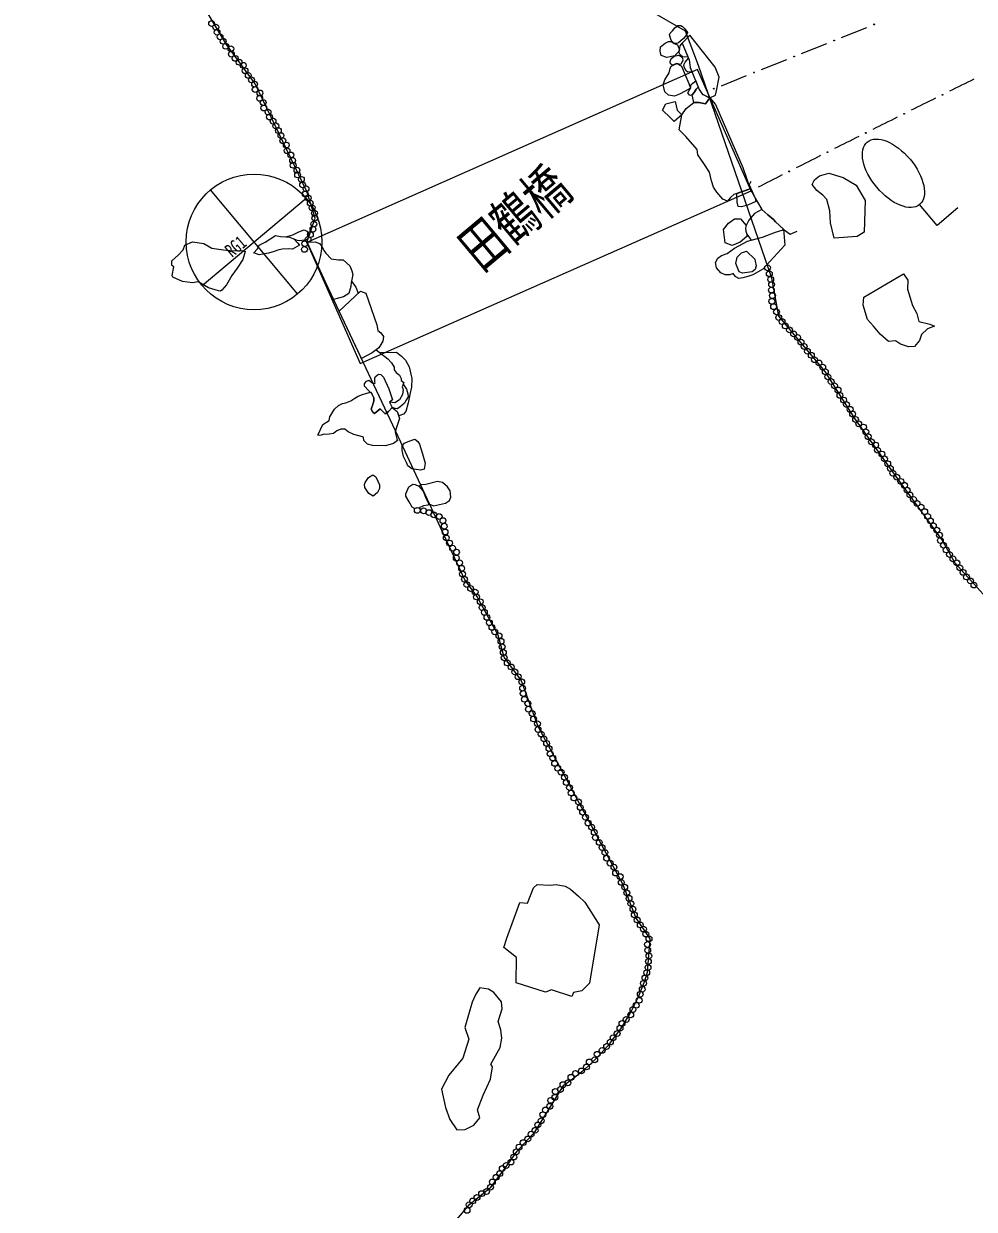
# Model space of a CAD drawing. Header units: metres. Extents: x -10443 to -4073, y -33280 to -26846.
# Drawn here: x -7232.82 to -7215.32, y -29109.71 to -29087.88 of the extents above; entities that cross this region are included whole.
import ezdxf
from ezdxf.enums import TextEntityAlignment as Align

# ---------------------------------------------------------------- set-up
doc = ezdxf.new("R2010")
doc.units = ezdxf.units.M
doc.header["$MEASUREMENT"] = 0
doc.linetypes.add('CONTINUOUS_1', pattern=[0])
doc.linetypes.add('CONTINUOUS_2', pattern=[0])
for name, color, linetype, lineweight in [('園路', 241, 'CONTINUOUS_2', 18), ('基準点', 254, 'CONTINUOUS_2', 18), ('木', 254, 'CONTINUOUS_2', 18), ('木材', 241, 'CONTINUOUS_2', 18), ('石', 241, 'CONTINUOUS_2', 18), ('護岸', 241, 'CONTINUOUS_2', 18)]:
    doc.layers.add(name, color=color, linetype=linetype, lineweight=lineweight)
doc.layers.add('非表示', color=7, linetype='CONTINUOUS', lineweight=0, plot=False)
doc.styles.add('MS Gothic', font='MS Gothic.ttf')

msp = doc.modelspace()

# ---------------------------------------------------------------- hatches: boundary and pattern name
at = {"layer": '園路', "linetype": 'CONTINUOUS_1', "lineweight": 18}
for points in [[(-7217.151, -29087.897, 1), (-7217.166, -29087.897, 1)], [(-7217.889, -29088.193, 1), (-7217.904, -29088.193, 1)], [(-7218.627, -29088.489, 1), (-7218.642, -29088.489, 1)], [(-7219.365, -29088.784, 1), (-7219.38, -29088.784, 1)], [(-7220.103, -29089.08, 1), (-7220.118, -29089.08, 1)], [(-7215.894, -29089.193, 1), (-7215.909, -29089.193, 1)], [(-7216.601, -29089.543, 1), (-7216.616, -29089.543, 1)], [(-7217.306, -29089.895, 1), (-7217.321, -29089.895, 1)], [(-7218.011, -29090.249, 1), (-7218.026, -29090.249, 1)], [(-7218.715, -29090.603, 1), (-7218.73, -29090.603, 1)], [(-7219.418, -29090.96, 1), (-7219.433, -29090.96, 1)]]:
    msp.add_hatch(color=256, dxfattribs=at).paths.add_polyline_path(points, flags=0)

# ---------------------------------------------------------------- linework, layer by layer
for p, q in [((-7217.759, -29088.138), (-7217.295, -29087.952)), ((-7218.497, -29088.434), (-7218.033, -29088.248)), ((-7219.235, -29088.729), (-7218.771, -29088.543)), ((-7219.973, -29089.025), (-7219.509, -29088.839))]:
    msp.add_line(p, q, dxfattribs=at)
for centre in [(-7217.158, -29087.897), (-7217.896, -29088.193), (-7218.634, -29088.489), (-7219.372, -29088.784), (-7220.11, -29089.08), (-7215.902, -29089.193), (-7216.608, -29089.543), (-7217.314, -29089.895), (-7218.018, -29090.249), (-7218.723, -29090.603), (-7219.426, -29090.96)]:
    msp.add_circle(centre, 0.0075, dxfattribs=at)
for start, end in [(116.24389, 116.31726), (116.35958, 116.43294), (116.47526, 116.54862), (116.59094, 116.6643), (116.70662, 116.77998), (116.8223, 116.89567)]:
    msp.add_arc((-7042.646, -29439.159), 390.505, start, end, dxfattribs=at)
at = {"layer": '基準点', "linetype": 'CONTINUOUS_2', "lineweight": 18}
for p, q in [((-7229.536, -29092.704), (-7227.621, -29091.097)), ((-7227.775, -29092.858), (-7229.382, -29090.943))]:
    msp.add_line(p, q, dxfattribs=at)
msp.add_circle((-7228.578, -29091.901), 1.25, dxfattribs=at)
at = {"layer": '木', "linetype": 'CONTINUOUS_1', "lineweight": 18}
for p, q in [((-7216.001, -29091.596), (-7216.323, -29091.212)), ((-7215.618, -29091.274), (-7216.001, -29091.596))]:
    msp.add_line(p, q, dxfattribs=at)
msp.add_ellipse((-7216.805, -29090.638), major_axis=(-0.482, 0.575), ratio=0.533333, dxfattribs=at)
at = {"layer": '木材', "linetype": 'CONTINUOUS_2', "lineweight": 18}
for centre, radius in [((-7229.359, -29087.882), 0.0535), ((-7229.283, -29087.947), 0.0535), ((-7229.259, -29088.041), 0.0535), ((-7229.204, -29088.125), 0.0535), ((-7229.147, -29088.208), 0.0535), ((-7229.1, -29088.3), 0.0535), ((-7229.006, -29088.346), 0.0535), ((-7228.996, -29088.445), 0.0535), ((-7228.925, -29088.522), 0.0535), ((-7228.851, -29088.595), 0.0535), ((-7228.776, -29088.65), 0.0535), ((-7228.743, -29088.749), 0.0535), ((-7228.685, -29088.836), 0.0535), ((-7228.626, -29088.917), 0.0535), ((-7228.568, -29088.997), 0.0535), ((-7228.557, -29089.096), 0.0535), ((-7228.47, -29089.16), 0.0535), ((-7228.474, -29089.259), 0.0535), ((-7228.409, -29089.335), 0.0535), ((-7228.397, -29089.437), 0.0535), ((-7228.321, -29089.511), 0.0535), ((-7228.293, -29089.602), 0.0535), ((-7228.228, -29089.678), 0.0535), ((-7228.178, -29089.765), 0.0535), ((-7228.13, -29089.853), 0.0535), ((-7228.083, -29089.944), 0.0535), ((-7228.047, -29090.041), 0.0535), ((-7227.984, -29090.118), 0.0535), ((-7227.97, -29090.223), 0.0535), ((-7227.901, -29090.301), 0.0535), ((-7227.868, -29090.401), 0.0535), ((-7227.857, -29090.491), 0.0535), ((-7227.788, -29090.581), 0.0535), ((-7227.776, -29090.669), 0.0535), ((-7227.707, -29090.75), 0.0535), ((-7227.684, -29090.852), 0.0535), ((-7227.621, -29090.923), 0.0535), ((-7227.635, -29091.019), 0.0535), ((-7227.582, -29091.093), 0.0535), ((-7227.543, -29091.188), 0.0535), ((-7227.509, -29091.273), 0.0535), ((-7227.465, -29091.37), 0.0535), ((-7227.478, -29091.573), 0.0535), ((-7227.459, -29091.464), 0.0535), ((-7227.541, -29091.767), 0.0535), ((-7227.493, -29091.666), 0.0535), ((-7227.65, -29092.039), 0.0535), ((-7227.643, -29091.934), 0.0535), ((-7227.583, -29091.856), 0.0535), ((-7219.122, -29092.377), 0.0536), ((-7219.09, -29092.487), 0.0536), ((-7219.065, -29092.591), 0.0536), ((-7219.048, -29092.687), 0.0536), ((-7219.052, -29092.788), 0.0536), ((-7219.033, -29092.89), 0.0536), ((-7219.043, -29092.996), 0.0536), ((-7219.011, -29093.093), 0.0536), ((-7218.958, -29093.188), 0.0536), ((-7218.918, -29093.292), 0.0536), ((-7218.856, -29093.369), 0.0536), ((-7218.796, -29093.448), 0.0536), ((-7218.719, -29093.521), 0.0536), ((-7218.643, -29093.595), 0.0536), ((-7218.569, -29093.66), 0.0536), ((-7218.507, -29093.745), 0.0536), ((-7218.448, -29093.826), 0.0536), ((-7218.389, -29093.914), 0.0536), ((-7218.317, -29093.988), 0.0536), ((-7218.259, -29094.07), 0.0536), ((-7218.176, -29094.129), 0.0536), ((-7218.107, -29094.205), 0.0536), ((-7218.059, -29094.292), 0.0536), ((-7218.013, -29094.384), 0.0536), ((-7217.953, -29094.472), 0.0536), ((-7217.89, -29094.549), 0.0536), ((-7217.826, -29094.627), 0.0536), ((-7217.79, -29094.726), 0.0536), ((-7217.722, -29094.812), 0.0536), ((-7217.669, -29094.895), 0.0536), ((-7217.603, -29094.983), 0.0536), ((-7217.557, -29095.069), 0.0536), ((-7217.502, -29095.17), 0.0536), ((-7217.444, -29095.25), 0.0536), ((-7217.357, -29095.309), 0.0536), ((-7217.314, -29095.396), 0.0536), ((-7217.269, -29095.487), 0.0536), ((-7217.21, -29095.581), 0.0536), ((-7217.133, -29095.64), 0.0536), ((-7217.098, -29095.734), 0.0536), ((-7217.016, -29095.806), 0.0536), ((-7216.969, -29095.895), 0.0536), ((-7216.91, -29095.984), 0.0536), ((-7216.861, -29096.071), 0.0536), ((-7216.817, -29096.157), 0.0536), ((-7216.742, -29096.232), 0.0536), ((-7216.669, -29096.309), 0.0536), ((-7216.602, -29096.382), 0.0536), ((-7216.552, -29096.471), 0.0536), ((-7216.501, -29096.559), 0.0536), ((-7216.435, -29096.642), 0.0536), ((-7225.572, -29096.843), 0.0535), ((-7225.456, -29096.851), 0.0535), ((-7216.37, -29096.715), 0.0536), ((-7216.296, -29096.783), 0.0536), ((-7216.23, -29096.866), 0.0536), ((-7225.358, -29096.884), 0.0535), ((-7225.268, -29096.925), 0.0535), ((-7225.169, -29096.956), 0.0535), ((-7225.1, -29097.032), 0.0535), ((-7216.175, -29096.954), 0.0536), ((-7216.125, -29097.037), 0.0536), ((-7225.076, -29097.135), 0.0535), ((-7225.061, -29097.241), 0.0535), ((-7216.07, -29097.127), 0.0536), ((-7216.006, -29097.207), 0.0536), ((-7215.956, -29097.299), 0.0536), ((-7225.038, -29097.35), 0.0535), ((-7224.978, -29097.444), 0.0535), ((-7215.94, -29097.397), 0.0536), ((-7215.883, -29097.484), 0.0536), ((-7224.922, -29097.538), 0.0535), ((-7224.854, -29097.72), 0.0535), ((-7224.849, -29097.613), 0.0535), ((-7215.833, -29097.572), 0.0536), ((-7215.773, -29097.654), 0.0536), ((-7215.709, -29097.736), 0.0536), ((-7224.793, -29097.808), 0.0535), ((-7224.756, -29097.91), 0.0535), ((-7215.638, -29097.81), 0.0536), ((-7215.582, -29097.9), 0.0536), ((-7224.741, -29098.014), 0.0535), ((-7224.704, -29098.11), 0.0535), ((-7215.523, -29097.984), 0.0536), ((-7215.461, -29098.069), 0.0536), ((-7215.387, -29098.142), 0.0536), ((-7224.66, -29098.209), 0.0535), ((-7224.591, -29098.281), 0.0535), ((-7224.507, -29098.348), 0.0535), ((-7215.322, -29098.218), 0.0536), ((-7224.482, -29098.437), 0.0535), ((-7224.412, -29098.524), 0.0535), ((-7224.379, -29098.632), 0.0535), ((-7224.337, -29098.72), 0.0535), ((-7224.29, -29098.813), 0.0535), ((-7224.245, -29098.911), 0.0535), ((-7224.197, -29098.997), 0.0535), ((-7224.147, -29099.078), 0.0535), ((-7224.068, -29099.153), 0.0535), ((-7224.031, -29099.253), 0.0535), ((-7224.01, -29099.355), 0.0535), ((-7223.988, -29099.459), 0.0535), ((-7223.972, -29099.557), 0.0535), ((-7223.915, -29099.652), 0.0535), ((-7223.844, -29099.726), 0.0535), ((-7223.777, -29099.816), 0.0535), ((-7223.716, -29099.905), 0.0535), ((-7223.649, -29100), 0.0535), ((-7223.633, -29100.115), 0.0535), ((-7223.622, -29100.214), 0.0535), ((-7223.6, -29100.321), 0.0535), ((-7223.536, -29100.398), 0.0535), ((-7223.527, -29100.502), 0.0535), ((-7223.456, -29100.582), 0.0535), ((-7223.43, -29100.683), 0.0535), ((-7223.359, -29100.771), 0.0535), ((-7223.349, -29100.877), 0.0535), ((-7223.292, -29100.961), 0.0535), ((-7223.24, -29101.05), 0.0535), ((-7223.191, -29101.132), 0.0535), ((-7223.147, -29101.227), 0.0535), ((-7223.126, -29101.325), 0.0535), ((-7223.076, -29101.402), 0.0535), ((-7223.043, -29101.501), 0.0535), ((-7222.986, -29101.591), 0.0535), ((-7222.924, -29101.661), 0.0535), ((-7222.862, -29101.757), 0.0535), ((-7222.828, -29101.852), 0.0535), ((-7222.77, -29101.946), 0.0535), ((-7222.739, -29102.045), 0.0535), ((-7222.688, -29102.137), 0.0535), ((-7222.605, -29102.208), 0.0535), ((-7222.571, -29102.311), 0.0535), ((-7222.528, -29102.399), 0.0535), ((-7222.476, -29102.492), 0.0535), ((-7222.427, -29102.599), 0.0535), ((-7222.362, -29102.674), 0.0535), ((-7222.314, -29102.769), 0.0535), ((-7222.292, -29102.867), 0.0535), ((-7222.222, -29102.955), 0.0535), ((-7222.171, -29103.05), 0.0535), ((-7222.117, -29103.143), 0.0535), ((-7222.087, -29103.245), 0.0535), ((-7222.022, -29103.337), 0.0535), ((-7221.951, -29103.411), 0.0535), ((-7221.92, -29103.519), 0.0535), ((-7221.837, -29103.586), 0.0535), ((-7221.816, -29103.692), 0.0535), ((-7221.753, -29103.779), 0.0535), ((-7221.714, -29103.884), 0.0535), ((-7221.673, -29103.985), 0.0535), ((-7221.64, -29104.082), 0.0535), ((-7221.601, -29104.184), 0.0535), ((-7221.576, -29104.288), 0.0535), ((-7221.524, -29104.383), 0.0535), ((-7221.466, -29104.475), 0.0535), ((-7221.408, -29104.551), 0.0535), ((-7221.364, -29104.643), 0.0535), ((-7221.334, -29104.834), 0.0535), ((-7221.33, -29104.941), 0.0535), ((-7221.306, -29104.729), 0.0535), ((-7221.317, -29105.148), 0.0535), ((-7221.307, -29105.045), 0.0535), ((-7221.348, -29105.354), 0.0535), ((-7221.324, -29105.26), 0.0535), ((-7221.408, -29105.55), 0.0535), ((-7221.38, -29105.45), 0.0535), ((-7221.467, -29105.749), 0.0535), ((-7221.43, -29105.659), 0.0535), ((-7221.601, -29106.03), 0.0535), ((-7221.541, -29105.954), 0.0535), ((-7221.487, -29105.862), 0.0535), ((-7221.725, -29106.214), 0.0535), ((-7221.642, -29106.13), 0.0535), ((-7221.84, -29106.376), 0.0535), ((-7221.803, -29106.289), 0.0535), ((-7222.018, -29106.631), 0.0535), ((-7221.967, -29106.553), 0.0535), ((-7221.891, -29106.473), 0.0535), ((-7222.26, -29106.855), 0.0535), ((-7222.169, -29106.784), 0.0535), ((-7222.086, -29106.712), 0.0535), ((-7222.457, -29107.089), 0.0535), ((-7222.406, -29106.996), 0.0535), ((-7222.305, -29106.957), 0.0535), ((-7222.742, -29107.28), 0.0535), ((-7222.66, -29107.21), 0.0535), ((-7222.55, -29107.162), 0.0535), ((-7223.032, -29107.542), 0.0535), ((-7222.937, -29107.505), 0.0535), ((-7222.89, -29107.415), 0.0535), ((-7222.798, -29107.382), 0.0535), ((-7223.116, -29107.704), 0.0535), ((-7223.038, -29107.648), 0.0535), ((-7223.261, -29107.968), 0.0535), ((-7223.211, -29107.881), 0.0535), ((-7223.133, -29107.814), 0.0535), ((-7223.353, -29108.156), 0.0535), ((-7223.291, -29108.079), 0.0535), ((-7223.537, -29108.414), 0.0535), ((-7223.477, -29108.327), 0.0535), ((-7223.401, -29108.254), 0.0535), ((-7223.749, -29108.652), 0.0535), ((-7223.699, -29108.563), 0.0535), ((-7223.622, -29108.482), 0.0535), ((-7223.848, -29108.84), 0.0535), ((-7223.796, -29108.747), 0.0535), ((-7224.054, -29109.053), 0.0535), ((-7224.008, -29108.959), 0.0535), ((-7223.934, -29108.902), 0.0535), ((-7224.224, -29109.302), 0.0535), ((-7224.19, -29109.206), 0.0535), ((-7224.12, -29109.12), 0.0535), ((-7224.473, -29109.492), 0.0535), ((-7224.387, -29109.421), 0.0535), ((-7224.297, -29109.382), 0.0535), ((-7224.656, -29109.729), 0.0535), ((-7224.618, -29109.626), 0.0535), ((-7224.551, -29109.556), 0.0535)]:
    msp.add_circle(centre, radius, dxfattribs=at)
at = {"layer": '石', "linetype": 'CONTINUOUS_2', "lineweight": 18}
for p, q in [((-7219.348, -29091.097), (-7219.306, -29091.171)), ((-7219.306, -29091.171), (-7219.228, -29091.302)), ((-7219.228, -29091.302), (-7219.118, -29091.405)), ((-7219.118, -29091.405), (-7219.012, -29091.49)), ((-7219.012, -29091.49), (-7218.978, -29091.53)), ((-7218.978, -29091.53), (-7218.819, -29091.676)), ((-7218.819, -29091.676), (-7218.705, -29091.761)), ((-7218.705, -29091.761), (-7218.575, -29091.704))]:
    msp.add_line(p, q, dxfattribs=at)
at = {"layer": '石', "linetype": 'CONTINUOUS_2', "lineweight": 18, "flags": 128}
for points in [[(-7220.673, -29088.157), (-7220.765, -29088.239), (-7220.794, -29088.251), (-7220.84, -29088.249), (-7220.87, -29088.231), (-7220.898, -29088.189), (-7220.915, -29088.134), (-7220.928, -29088.09), (-7220.919, -29088.06), (-7220.875, -29088.015), (-7220.828, -29087.962), (-7220.804, -29087.94), (-7220.773, -29087.919), (-7220.718, -29087.919), (-7220.691, -29087.935), (-7220.649, -29087.976), (-7220.594, -29088.049), (-7220.618, -29088.09)], [(-7220.833, -29088.474), (-7220.975, -29088.504), (-7221.084, -29088.47), (-7221.102, -29088.389), (-7221.092, -29088.308), (-7221.066, -29088.283), (-7221.009, -29088.24), (-7220.944, -29088.214), (-7220.901, -29088.213), (-7220.87, -29088.231), (-7220.84, -29088.249), (-7220.784, -29088.271), (-7220.745, -29088.363), (-7220.767, -29088.41), (-7220.812, -29088.454)], [(-7220.601, -29088.497), (-7220.647, -29088.502), (-7220.688, -29088.492), (-7220.735, -29088.46), (-7220.751, -29088.419), (-7220.745, -29088.363), (-7220.729, -29088.29), (-7220.708, -29088.261), (-7220.693, -29088.245), (-7220.593, -29088.492)], [(-7220.693, -29088.245), (-7220.569, -29088.551), (-7220.549, -29088.692), (-7220.38, -29089.095), (-7220.321, -29089.185), (-7220.308, -29089.187), (-7220.183, -29089.251), (-7220.082, -29089.202), (-7220.055, -29089.09), (-7220.012, -29088.867), (-7220.09, -29088.685), (-7220.554, -29088.098)], [(-7220.795, -29088.619), (-7220.871, -29088.647), (-7220.907, -29088.623), (-7220.914, -29088.58), (-7220.905, -29088.541), (-7220.888, -29088.52), (-7220.84, -29088.482), (-7220.763, -29088.466), (-7220.72, -29088.487), (-7220.691, -29088.516), (-7220.683, -29088.558), (-7220.694, -29088.589), (-7220.72, -29088.627), (-7220.73, -29088.635)], [(-7220.515, -29088.772), (-7220.593, -29088.774), (-7220.624, -29088.751), (-7220.651, -29088.698), (-7220.665, -29088.653), (-7220.657, -29088.627), (-7220.641, -29088.595), (-7220.601, -29088.548), (-7220.581, -29088.52), (-7220.569, -29088.551), (-7220.549, -29088.692)], [(-7220.64, -29089.127), (-7220.744, -29089.183), (-7220.834, -29089.218), (-7220.949, -29089.199), (-7221.016, -29089.139), (-7221.045, -29089.009), (-7221.016, -29088.92), (-7220.933, -29088.787), (-7220.917, -29088.706), (-7220.9, -29088.664), (-7220.795, -29088.619), (-7220.71, -29088.663), (-7220.571, -29088.985), (-7220.544, -29089.074)], [(-7220.438, -29089.092), (-7220.472, -29089.153), (-7220.513, -29089.194), (-7220.553, -29089.208), (-7220.591, -29089.155), (-7220.544, -29089.074), (-7220.527, -29089.006), (-7220.496, -29088.978), (-7220.446, -29088.937), (-7220.398, -29089.053)], [(-7220.183, -29089.251), (-7220.267, -29089.361), (-7220.381, -29089.336), (-7220.483, -29089.332), (-7220.513, -29089.194), (-7220.472, -29089.153), (-7220.438, -29089.092), (-7220.398, -29089.053), (-7220.38, -29089.095), (-7220.321, -29089.185), (-7220.308, -29089.187), (-7220.204, -29089.24)], [(-7220.702, -29089.564), (-7220.84, -29089.685), (-7220.911, -29089.619), (-7221.06, -29089.473), (-7220.998, -29089.362), (-7220.821, -29089.318), (-7220.787, -29089.474)], [(-7219.443, -29090.921), (-7219.743, -29091.031), (-7219.804, -29091.082), (-7219.86, -29091.151), (-7219.945, -29091.117), (-7220.055, -29090.986), (-7220.118, -29090.892), (-7220.158, -29090.774), (-7220.192, -29090.615), (-7220.297, -29090.456), (-7220.405, -29090.299), (-7220.416, -29090.201), (-7220.629, -29089.961), (-7220.75, -29089.836), (-7220.702, -29089.564), (-7220.622, -29089.448), (-7220.483, -29089.332), (-7220.46, -29089.335), (-7220.388, -29089.335), (-7220.267, -29089.361), (-7220.183, -29089.251), (-7220.08, -29089.372), (-7219.577, -29090.532)], [(-7217.473, -29091.804), (-7217.898, -29091.834), (-7217.966, -29091.549), (-7217.975, -29091.329), (-7218.03, -29091.12), (-7218.106, -29091.04), (-7218.213, -29090.955), (-7218.303, -29090.847), (-7218.261, -29090.76), (-7218.164, -29090.686), (-7217.997, -29090.638), (-7217.731, -29090.713), (-7217.494, -29090.858), (-7217.324, -29091.141), (-7217.346, -29091.722)], [(-7219.339, -29091.156), (-7219.473, -29091.218), (-7219.601, -29091.256), (-7219.661, -29091.25), (-7219.681, -29091.169), (-7219.689, -29091.011), (-7219.443, -29090.921), (-7219.371, -29091.062), (-7219.348, -29091.097)], [(-7219.228, -29091.302), (-7219.361, -29091.381), (-7219.47, -29091.502), (-7219.519, -29091.601), (-7219.526, -29091.65), (-7219.524, -29091.706), (-7219.505, -29091.757), (-7219.422, -29091.869), (-7219.215, -29091.812), (-7218.977, -29091.724), (-7218.853, -29091.688), (-7218.828, -29091.668), (-7218.978, -29091.53), (-7219.012, -29091.49), (-7219.118, -29091.405)], [(-7219.505, -29091.799), (-7219.629, -29091.905), (-7219.777, -29091.966), (-7219.903, -29091.92), (-7219.932, -29091.674), (-7219.841, -29091.555), (-7219.734, -29091.476), (-7219.62, -29091.476), (-7219.519, -29091.601), (-7219.526, -29091.65), (-7219.524, -29091.706), (-7219.505, -29091.757)], [(-7219.211, -29092.4), (-7219.391, -29092.51), (-7219.483, -29092.539), (-7219.577, -29092.561), (-7219.653, -29092.576), (-7219.709, -29092.545), (-7219.743, -29092.501), (-7219.758, -29092.484), (-7219.817, -29092.509), (-7219.902, -29092.508), (-7219.985, -29092.473), (-7220.06, -29092.38), (-7220.079, -29092.281), (-7220.041, -29092.202), (-7219.973, -29092.153), (-7219.864, -29092.112), (-7219.73, -29092.017), (-7219.571, -29091.93), (-7219.491, -29091.887), (-7219.216, -29091.812), (-7218.977, -29091.724), (-7218.853, -29091.688), (-7218.828, -29091.668), (-7218.802, -29091.962)], [(-7227.597, -29091.908), (-7227.451, -29091.901), (-7227.37, -29091.931), (-7227.322, -29091.993), (-7227.295, -29092.059), (-7227.258, -29092.108), (-7227.156, -29092.214), (-7227.023, -29092.23), (-7226.935, -29092.23), (-7226.815, -29092.339), (-7226.775, -29092.433), (-7226.76, -29092.501), (-7226.776, -29092.595), (-7226.787, -29092.648), (-7226.796, -29092.723), (-7226.832, -29092.851), (-7226.929, -29092.91), (-7227.115, -29092.961)], [(-7219.408, -29092.454), (-7219.587, -29092.478), (-7219.646, -29092.451), (-7219.705, -29092.297), (-7219.684, -29092.182), (-7219.602, -29092.103), (-7219.511, -29092.07), (-7219.355, -29092.22), (-7219.352, -29092.256), (-7219.334, -29092.341), (-7219.354, -29092.409)], [(-7216.046, -29093.453), (-7216.18, -29093.5), (-7216.287, -29093.607), (-7216.326, -29093.718), (-7216.42, -29093.826), (-7216.525, -29093.83), (-7216.673, -29093.782), (-7216.769, -29093.724), (-7216.893, -29093.733), (-7217.051, -29093.602), (-7217.174, -29093.455), (-7217.28, -29093.329), (-7217.361, -29093.068), (-7217.348, -29092.92), (-7216.622, -29092.489), (-7216.538, -29092.604), (-7216.546, -29092.772), (-7216.455, -29093.073), (-7216.374, -29093.22), (-7216.338, -29093.369), (-7216.137, -29093.416)], [(-7227.013, -29093.176), (-7226.618, -29092.807), (-7226.52, -29092.843), (-7226.315, -29093.427), (-7226.3, -29093.532), (-7226.245, -29093.576), (-7226.194, -29093.643), (-7226.204, -29093.726), (-7226.283, -29093.85), (-7226.327, -29093.885), (-7226.404, -29093.946), (-7226.597, -29094.045)], [(-7226.165, -29095.067), (-7226.253, -29094.971), (-7226.361, -29095.057), (-7226.393, -29095.033), (-7226.422, -29094.981), (-7226.4, -29094.914), (-7226.371, -29094.83), (-7226.371, -29094.773), (-7226.408, -29094.696), (-7226.471, -29094.634), (-7226.543, -29094.557), (-7226.547, -29094.511), (-7226.506, -29094.464), (-7226.465, -29094.445), (-7226.388, -29094.502), (-7226.37, -29094.51), (-7226.351, -29094.502), (-7226.352, -29094.476), (-7226.355, -29094.451), (-7226.357, -29094.408), (-7226.34, -29094.38), (-7226.318, -29094.358), (-7226.289, -29094.336), (-7226.242, -29094.341), (-7226.194, -29094.388), (-7226.097, -29094.606), (-7226.026, -29094.809), (-7226.085, -29094.854), (-7226.035, -29094.95), (-7226.1, -29095.025)], [(-7227.404, -29095.456), (-7227.309, -29095.262), (-7227.193, -29095.186), (-7227.181, -29095.12), (-7227.148, -29095.057), (-7227.098, -29094.978), (-7227.025, -29094.914), (-7226.952, -29094.873), (-7226.886, -29094.861), (-7226.796, -29094.828), (-7226.724, -29094.779), (-7226.661, -29094.742), (-7226.58, -29094.707), (-7226.503, -29094.683), (-7226.434, -29094.67), (-7226.408, -29094.696), (-7226.371, -29094.773), (-7226.371, -29094.83), (-7226.422, -29094.981), (-7226.393, -29095.033), (-7226.361, -29095.057), (-7226.253, -29094.971), (-7226.165, -29095.067), (-7226.132, -29095.045), (-7226.1, -29095.025), (-7226.035, -29094.95), (-7225.94, -29095.024), (-7225.897, -29095.152), (-7225.961, -29095.333), (-7225.977, -29095.402), (-7225.948, -29095.527), (-7225.935, -29095.557), (-7226.009, -29095.614), (-7226.157, -29095.654), (-7226.396, -29095.648), (-7226.491, -29095.627), (-7226.558, -29095.556), (-7226.565, -29095.497), (-7226.627, -29095.478), (-7226.74, -29095.444), (-7226.846, -29095.398), (-7226.904, -29095.348), (-7226.98, -29095.346), (-7227.054, -29095.379), (-7227.117, -29095.425), (-7227.193, -29095.439), (-7227.263, -29095.445), (-7227.291, -29095.442), (-7227.341, -29095.457), (-7227.366, -29095.462)], [(-7225.74, -29095.578), (-7225.616, -29095.535), (-7225.56, -29095.573), (-7225.533, -29095.625), (-7225.479, -29095.802), (-7225.429, -29095.976), (-7225.448, -29096.084), (-7225.516, -29096.106), (-7225.671, -29096.076), (-7225.746, -29096.025), (-7225.771, -29095.962), (-7225.826, -29095.854), (-7225.852, -29095.742), (-7225.852, -29095.657), (-7225.808, -29095.609)], [(-7225.361, -29096.724), (-7225.274, -29096.761), (-7225.055, -29096.712), (-7224.977, -29096.663), (-7224.955, -29096.602), (-7224.966, -29096.482), (-7225.018, -29096.409), (-7225.111, -29096.332), (-7225.201, -29096.311), (-7225.417, -29096.366), (-7225.5, -29096.371), (-7225.545, -29096.395), (-7225.465, -29096.491), (-7225.407, -29096.63)]]:
    msp.add_lwpolyline(points, close=True, dxfattribs=at)
for points in [[(-7219.432, -29090.788), (-7219.461, -29090.85), (-7219.348, -29091.097)], [(-7228.588, -29092.108), (-7228.516, -29092.026), (-7228.486, -29091.96), (-7228.373, -29091.906), (-7228.181, -29091.785), (-7228.092, -29091.804), (-7227.994, -29091.806), (-7227.922, -29091.814), (-7227.842, -29091.848), (-7227.778, -29091.919), (-7227.744, -29091.959), (-7227.742, -29091.962), (-7227.869, -29092.036), (-7227.952, -29092.029), (-7228.058, -29092.037), (-7228.139, -29092.056), (-7228.209, -29092.079), (-7228.312, -29092.109), (-7228.417, -29092.129), (-7228.486, -29092.138), (-7228.581, -29092.102)], [(-7227.994, -29091.806), (-7227.861, -29091.771), (-7227.753, -29091.714), (-7227.658, -29091.68), (-7227.604, -29091.704), (-7227.576, -29091.754), (-7227.579, -29091.817), (-7227.589, -29091.844), (-7227.614, -29091.864), (-7227.64, -29091.87), (-7227.691, -29091.873), (-7227.748, -29091.879), (-7227.776, -29091.878), (-7227.842, -29091.848)], [(-7229.235, -29092.8), (-7229.417, -29092.747), (-7229.607, -29092.634), (-7229.709, -29092.656), (-7229.895, -29092.629), (-7230.072, -29092.548), (-7230.087, -29092.518), (-7230.058, -29092.359), (-7230.094, -29092.336), (-7230.094, -29092.248), (-7229.978, -29092.147), (-7229.881, -29092.047), (-7229.85, -29091.962), (-7229.712, -29091.899), (-7229.5, -29091.933), (-7229.357, -29092.014), (-7229.141, -29092.049), (-7228.967, -29092.066), (-7228.802, -29092.061), (-7228.742, -29092.078), (-7228.785, -29092.224), (-7228.889, -29092.382), (-7228.988, -29092.521), (-7229.083, -29092.69), (-7229.169, -29092.79), (-7229.196, -29092.809), (-7229.235, -29092.8)], [(-7226.783, -29092.625), (-7226.703, -29092.733), (-7226.66, -29092.847)], [(-7226.327, -29093.885), (-7226.114, -29094.053), (-7226.045, -29094.129), (-7225.998, -29094.208), (-7226, -29094.253), (-7225.959, -29094.305), (-7225.902, -29094.356), (-7225.871, -29094.416), (-7225.87, -29094.453), (-7225.822, -29094.488), (-7225.853, -29094.566), (-7225.83, -29094.616), (-7225.843, -29094.713), (-7225.902, -29094.806), (-7225.985, -29094.861), (-7226.085, -29094.854)], [(-7226.263, -29093.939), (-7225.957, -29093.929), (-7225.861, -29094.003), (-7225.787, -29094.077), (-7225.722, -29094.203), (-7225.672, -29094.416), (-7225.682, -29094.573), (-7225.707, -29094.711), (-7225.742, -29094.866), (-7225.786, -29095.026), (-7225.828, -29095.074), (-7225.913, -29095.103)], [(-7225.835, -29094.52), (-7225.77, -29094.613), (-7225.745, -29094.698), (-7225.742, -29094.751), (-7225.781, -29094.822), (-7225.81, -29094.872), (-7225.896, -29094.941), (-7225.943, -29094.976), (-7225.982, -29094.97), (-7226.035, -29094.95)], [(-7226.035, -29094.95), (-7225.94, -29095.024), (-7225.929, -29095.053), (-7225.897, -29095.152), (-7225.961, -29095.333), (-7225.977, -29095.402), (-7225.948, -29095.527), (-7225.935, -29095.557), (-7226.009, -29095.614), (-7226.157, -29095.654), (-7226.396, -29095.648), (-7226.491, -29095.627), (-7226.558, -29095.556), (-7226.565, -29095.497), (-7226.627, -29095.478), (-7226.74, -29095.444), (-7226.846, -29095.398), (-7226.904, -29095.348), (-7226.98, -29095.346), (-7227.054, -29095.379), (-7227.117, -29095.425), (-7227.193, -29095.439), (-7227.263, -29095.445), (-7227.291, -29095.442), (-7227.341, -29095.457), (-7227.366, -29095.462), (-7227.404, -29095.456)], [(-7226.534, -29096.327), (-7226.471, -29096.24), (-7226.393, -29096.186), (-7226.338, -29096.226), (-7226.299, -29096.305), (-7226.27, -29096.372), (-7226.269, -29096.438), (-7226.306, -29096.512), (-7226.384, -29096.583), (-7226.467, -29096.532), (-7226.54, -29096.422), (-7226.547, -29096.367), (-7226.534, -29096.327)], [(-7225.781, -29096.536), (-7225.73, -29096.411), (-7225.656, -29096.359), (-7225.614, -29096.364), (-7225.545, -29096.395), (-7225.465, -29096.491), (-7225.407, -29096.63), (-7225.361, -29096.724), (-7225.381, -29096.745), (-7225.455, -29096.758), (-7225.537, -29096.798), (-7225.624, -29096.81), (-7225.669, -29096.787), (-7225.719, -29096.685), (-7225.783, -29096.583), (-7225.781, -29096.536)], [(-7223.545, -29104.073), (-7223.432, -29103.794), (-7223.365, -29103.729), (-7223.126, -29103.744), (-7223.013, -29103.733), (-7222.852, -29103.758), (-7222.752, -29103.817), (-7222.606, -29103.944), (-7222.485, -29104.057), (-7222.223, -29104.475), (-7222.4, -29105.546), (-7222.542, -29105.686), (-7222.698, -29105.716), (-7222.724, -29105.791), (-7223.1, -29105.672), (-7223.213, -29105.714), (-7223.749, -29105.543), (-7223.745, -29105.074), (-7223.977, -29104.892), (-7223.925, -29104.721), (-7223.683, -29104.061), (-7223.545, -29104.073)], [(-7225.125, -29107.496), (-7225.051, -29107.837), (-7224.975, -29108.054), (-7224.845, -29108.247), (-7224.689, -29108.243), (-7224.529, -29108.162), (-7224.422, -29108.024), (-7224.466, -29107.876), (-7224.362, -29107.609), (-7224.224, -29107.312), (-7224.19, -29107.087), (-7224.217, -29107.036), (-7224.049, -29106.731), (-7224.017, -29106.561), (-7224.035, -29106.406), (-7224.082, -29106.255), (-7224.01, -29106.019), (-7224.022, -29105.891), (-7224.16, -29105.721), (-7224.264, -29105.66), (-7224.423, -29105.634), (-7224.493, -29105.746), (-7224.564, -29105.896), (-7224.694, -29106.36), (-7224.624, -29106.577), (-7224.732, -29106.928), (-7224.993, -29107.242), (-7225.125, -29107.496)]]:
    msp.add_lwpolyline(points, dxfattribs=at)
at = {"layer": '護岸', "lineweight": 18, "flags": 128}
for points in [[(-7264.172, -29070.656, 0.029871), (-7264.577, -29070.705), (-7264.826, -29071.14, -0.04263), (-7264.967, -29071.454), (-7265.709, -29071.997), (-7266.082, -29072.14), (-7266.733, -29072.179), (-7267.122, -29072.186), (-7268.25, -29071.691, 0.064147), (-7268.651, -29071.509), (-7268.932, -29071.188), (-7269.538, -29071.007), (-7271.086, -29070.543), (-7271.352, -29070.545), (-7271.482, -29070.575), (-7271.762, -29070.371), (-7272.496, -29070.126, 0.030306), (-7273.167, -29069.927), (-7273.558, -29069.873), (-7274.422, -29070.045), (-7276.256, -29070.653), (-7276.642, -29070.918, 0.013808), (-7277.93, -29072.65), (-7277.978, -29072.977), (-7278.328, -29073.096), (-7278.567, -29073.599), (-7279.762, -29075.052, -0.002837), (-7280.886, -29076.84), (-7280.939, -29077.834), (-7281.655, -29077.996), (-7283.074, -29080.007), (-7283.091, -29080.788), (-7283.796, -29080.989), (-7284.112, -29081.426), (-7287.348, -29086.052), (-7289.059, -29088.584), (-7289.294, -29088.978), (-7289.672, -29089.627, 0.206193), (-7290.182, -29091.452), (-7291.405, -29092.09), (-7292.983, -29093.481), (-7293.191, -29093.97), (-7293.707, -29093.9), (-7294.477, -29094.51), (-7295.181, -29095.215), (-7295.912, -29095.199), (-7296.197, -29094.815), (-7297.878, -29094.593), (-7299.649, -29094.637), (-7300.513, -29094.55), (-7302.175, -29093.413), (-7303.631, -29092.032), (-7304.983, -29089.608), (-7305.755, -29088.806), (-7306.178, -29088.118), (-7307.391, -29086.975), (-7312.367, -29089.49), (-7311.593, -29090.668), (-7311.511, -29092.467), (-7310.449, -29094.204), (-7308.638, -29095.394), (-7309.019, -29096.193), (-7309.086, -29096.253), (-7309.19, -29096.568), (-7309.142, -29097.24), (-7309.059, -29097.776), (-7309.124, -29097.874), (-7309.11, -29098.112), (-7308.894, -29098.653), (-7308.767, -29099.161), (-7308.638, -29099.328), (-7308.526, -29099.462), (-7308.459, -29099.513), (-7308.402, -29099.52), (-7308.275, -29099.536), (-7308.335, -29099.946), (-7308, -29100.003), (-7307.91, -29100.44), (-7307.577, -29100.997), (-7307.254, -29101.493), (-7306.888, -29101.818), (-7306.568, -29101.851), (-7306.351, -29102.079), (-7305.622, -29103.28), (-7305.219, -29103.73), (-7304.755, -29104.682), (-7304.483, -29105.632), (-7304.188, -29107.409), (-7304.282, -29108.296, -0.05449), (-7304.405, -29108.932), (-7304.206, -29109.475), (-7303.83, -29109.944), (-7303.502, -29110.597), (-7303.372, -29110.944), (-7303.432, -29111.344), (-7303.663, -29112.177), (-7304.008, -29113.859), (-7304.232, -29114.972), (-7305.181, -29116.786), (-7305.868, -29117.559), (-7307.475, -29118.63), (-7308.566, -29119.153), (-7309.054, -29119.438), (-7309.667, -29119.866), (-7311.393, -29120.465), (-7311.348, -29120.609), (-7312.048, -29120.895), (-7312.755, -29121.05), (-7313.374, -29121.589), (-7314.872, -29122.216), (-7316.109, -29122.868), (-7316.504, -29122.892), (-7317.46, -29123.319), (-7318.977, -29123.459), (-7319.548, -29123.423), (-7319.718, -29123.525), (-7320.409, -29123.922), (-7320.692, -29124.183), (-7321.425, -29124.767), (-7321.695, -29124.83), (-7322.331, -29125.368), (-7323.078, -29125.898), (-7323.669, -29126.148), (-7324.183, -29126.2), (-7324.898, -29126.392, 0.053336), (-7327.001, -29126.712), (-7328.589, -29127.04), (-7328.863, -29127.189), (-7329.942, -29127.726), (-7330.975, -29128.483), (-7331.227, -29128.626, 0.163573), (-7333.68, -29129.319), (-7334.406, -29130.194), (-7334.841, -29130.373), (-7335.439, -29130.301), (-7335.702, -29130.431), (-7336.875, -29131.458), (-7338.326, -29132.226), (-7339.104, -29133.043), (-7340.269, -29134.175), (-7340.96, -29134.778), (-7341.37, -29135.289), (-7341.97, -29135.632), (-7342.547, -29135.813, -0.199454), (-7343.318, -29136.38), (-7344.037, -29137.223), (-7344.179, -29137.581), (-7344.47, -29137.881), (-7344.719, -29138.124), (-7345.462, -29138.73, 0.147138), (-7346.266, -29140.249), (-7346.268, -29140.864), (-7346.141, -29141.527), (-7345.844, -29142.694, 0.108193), (-7345.406, -29143.712), (-7344.77, -29144.27), (-7343.982, -29144.762), (-7343.13, -29145.157), (-7342.251, -29145.485), (-7339.771, -29146.442), (-7339.322, -29146.544), (-7336.48, -29147.355), (-7335.569, -29147.42), (-7333.303, -29147.832, -0.124988), (-7331.262, -29148.787), (-7330.492, -29149.573, 0.084508), (-7329.517, -29150.067), (-7328.905, -29150.276), (-7328.101, -29150.314, -0.048677), (-7327.568, -29150.24), (-7327.029, -29150.501), (-7326.493, -29150.805), (-7326.099, -29151.018), (-7324.522, -29151.443), (-7323.099, -29152.01, -0.110064), (-7321.915, -29152.828), (-7321.566, -29153.48), (-7321.278, -29153.861), (-7321.088, -29154.184), (-7320.735, -29154.479), (-7319.77, -29155.068), (-7319.796, -29155.682), (-7319.64, -29156.256, -0.097033), (-7318.469, -29157.576), (-7318.104, -29158.08), (-7317.712, -29159.36), (-7317.583, -29159.864), (-7317.385, -29160.009), (-7317.014, -29160.693), (-7317.02, -29162.096), (-7317.336, -29162.251), (-7317.772, -29162.738), (-7317.961, -29163.259, 0.533567), (-7318.778, -29164.68), (-7318.953, -29165.376, 0.085308), (-7318.016, -29167.884), (-7317.195, -29169.216), (-7317.066, -29169.789), (-7317.046, -29170.519, 0.243514), (-7316.337, -29172.516), (-7315.762, -29173.088), (-7315.527, -29173.614), (-7315.598, -29173.8), (-7315.682, -29174.027), (-7315.6, -29174.31), (-7315.383, -29174.612), (-7314.888, -29175.169), (-7314.759, -29175.778), (-7314.988, -29175.966), (-7315.011, -29176.571), (-7314.781, -29177.067), (-7314.607, -29177.56), (-7314.519, -29177.917), (-7314.51, -29178.254), (-7314.645, -29178.426), (-7314.907, -29178.705), (-7315.489, -29178.854), (-7315.97, -29179.138), (-7315.949, -29179.604), (-7315.432, -29180.772), (-7315.589, -29181.986), (-7316.108, -29182.452), (-7316.494, -29182.471), (-7316.863, -29182.727), (-7316.685, -29183.248), (-7317.62, -29183.452), (-7317.932, -29183.535), (-7318.14, -29183.957), (-7318.328, -29184.107), (-7318.437, -29184.241), (-7318.55, -29184.405), (-7318.608, -29184.519), (-7318.762, -29184.801), (-7318.972, -29185.644), (-7318.672, -29187.665), (-7312.116, -29189.976), (-7309.093, -29189.927), (-7306.734, -29188.546), (-7306.856, -29188.137), (-7306.122, -29187.398), (-7304.389, -29186.434), (-7303.498, -29186.019), (-7302.664, -29185.164), (-7301.409, -29184.464), (-7300.351, -29184.096), (-7299.972, -29184.342), (-7298.876, -29183.632), (-7298.808, -29182.925), (-7297.568, -29182.042), (-7296.713, -29182.196), (-7295.959, -29181.905), (-7295.038, -29181.251), (-7294.956, -29181.096), (-7294.359, -29180.169), (-7292.762, -29179.112), (-7290.712, -29177.528), (-7290.294, -29177.454), (-7289.588, -29177.687), (-7288.924, -29177.267), (-7288.414, -29176.714), (-7288.552, -29175.766), (-7287.711, -29175.017), (-7287.025, -29174.734), (-7286.348, -29175.089), (-7285.412, -29174.389), (-7285.052, -29174.126), (-7284.795, -29174.197), (-7283.955, -29173.481), (-7283.857, -29173.142), (-7283.044, -29172.402), (-7282.587, -29172.2), (-7281.716, -29171.353), (-7281.342, -29171.229), (-7280.612, -29171.59), (-7280.229, -29172.177), (-7280.213, -29172.491), (-7279.655, -29172.671), (-7279.414, -29171.713), (-7278.406, -29171.886), (-7278.122, -29172.789), (-7277.817, -29173.346), (-7277.046, -29173.416), (-7276.662, -29172.738), (-7274.358, -29174.248), (-7274.135, -29174.596), (-7273.63, -29174.766), (-7273.128, -29174.683), (-7272.137, -29174.807), (-7271.525, -29175.072), (-7271.199, -29175.525), (-7270.695, -29176.223), (-7268.35, -29177.43), (-7268.178, -29177.153), (-7267.546, -29177.369), (-7267.194, -29177.645), (-7266.933, -29178.009), (-7266.611, -29178.322), (-7266.535, -29178.41), (-7266.003, -29179.007), (-7265.731, -29179.202), (-7265.596, -29179.214), (-7265.446, -29179.368), (-7265.148, -29179.686), (-7263.768, -29181.185), (-7262.787, -29181.961), (-7262.582, -29182.029), (-7261.511, -29182.584), (-7261.156, -29182.601), (-7260.498, -29182.492), (-7260.095, -29182.25, -0.071739), (-7258.497, -29181.712), (-7257.861, -29182.29), (-7256.766, -29182.261), (-7256.191, -29181.944), (-7256.289, -29181.317), (-7257.362, -29180.736), (-7257.234, -29180.319), (-7256.68, -29179.763, -0.005668), (-7255.23, -29178.314), (-7254.371, -29177.426), (-7253.831, -29177.63), (-7253.515, -29177.486), (-7252.981, -29176.943), (-7252.82, -29176.608), (-7252.255, -29176.403), (-7251.738, -29175.995), (-7251.381, -29175.569, -0.003363), (-7251.343, -29175.33), (-7251.498, -29175.053), (-7250.225, -29174.08), (-7249.06, -29173.198), (-7248.048, -29172.569), (-7247.199, -29172.224, 0.029878), (-7245.868, -29171.836), (-7244.427, -29171.43), (-7242.211, -29170.394), (-7241.531, -29170.02), (-7240.418, -29169.609), (-7240.192, -29169.639), (-7239.957, -29170.233), (-7239.558, -29170.796), (-7238.762, -29170.498), (-7237.713, -29169.668), (-7236.182, -29168.037), (-7233.915, -29165.163), (-7233.984, -29164.61, -0.258163), (-7234.37, -29162.567), (-7234.087, -29161.959), (-7233.646, -29161.148, 0.065209), (-7232.489, -29158.454), (-7232.236, -29157.639), (-7231.557, -29156.269), (-7230.931, -29155.225), (-7230.05, -29154.358), (-7230.451, -29153.821), (-7230.003, -29152.873), (-7229.829, -29152.368), (-7229.534, -29151.819), (-7229.433, -29150.839), (-7229.063, -29150.151), (-7228.136, -29148.799), (-7227.706, -29147.888), (-7227.346, -29147.866), (-7226.945, -29147.422), (-7226.64, -29147.135), (-7226.701, -29146.783), (-7226.887, -29146.777), (-7228.764, -29144.77, -0.287103), (-7229.306, -29142.427), (-7229.053, -29141.606), (-7228.878, -29141.334), (-7228.124, -29140.547), (-7228.014, -29140.139), (-7227.753, -29139.98), (-7227.671, -29139.707), (-7227.53, -29139.561), (-7227.316, -29139.451), (-7226.364, -29139.093), (-7226.25, -29139.157), (-7226.134, -29139.207), (-7225.783, -29138.817), (-7225.153, -29138.689), (-7224.808, -29138.559), (-7224.539, -29138.418), (-7224.039, -29138.442), (-7223.884, -29138.323), (-7223.537, -29137.948), (-7223.017, -29137.704), (-7222.318, -29137.739), (-7221.973, -29137.823), (-7221.788, -29137.592), (-7221.441, -29137.365), (-7220.83, -29137.291), (-7220.451, -29137.224), (-7219.225, -29137.125), (-7219.125, -29137.014), (-7218.39, -29136.796), (-7217.508, -29136.73), (-7216.961, -29136.463), (-7216.295, -29136.457), (-7215.952, -29136.386), (-7215.547, -29136.511), (-7215.416, -29136.284), (-7214.847, -29136.067), (-7214.549, -29136.051), (-7213.833, -29135.896), (-7213.574, -29135.971), (-7213.188, -29135.894), (-7212.829, -29135.522), (-7212.31, -29135.293), (-7212.129, -29135.224), (-7211.932, -29135.25), (-7211.648, -29135.347), (-7211.547, -29135.282), (-7211.437, -29134.966), (-7210.93, -29134.649), (-7210.634, -29134.38), (-7210.056, -29134.11), (-7209.922, -29134.147), (-7209.701, -29134.143), (-7209.6, -29134.083), (-7209.458, -29133.651), (-7209.062, -29133.253), (-7208.899, -29133.192), (-7208.762, -29133.121), (-7208.674, -29132.637), (-7208.459, -29132.285), (-7208.276, -29132.22), (-7207.875, -29131.932), (-7207.659, -29131.158), (-7207.651, -29131.018), (-7207.358, -29130.762), (-7206.975, -29130.677), (-7206.791, -29130.501), (-7206.746, -29130.242), (-7206.705, -29129.945), (-7206.728, -29129.601), (-7206.502, -29129.297), (-7206.37, -29129.154), (-7206.229, -29128.943), (-7206.241, -29128.605), (-7206.096, -29128.478), (-7205.914, -29128.362), (-7205.672, -29128.237), (-7205.718, -29128.002), (-7205.694, -29127.703), (-7205.511, -29127.43), (-7205.415, -29127.24), (-7205.086, -29126.927), (-7204.996, -29126.525), (-7204.791, -29126.472), (-7204.826, -29126.173), (-7204.512, -29126.073), (-7204.602, -29125.889), (-7204.602, -29125.716), (-7204.548, -29125.46), (-7204.104, -29125.011), (-7203.692, -29124.261), (-7203.585, -29123.911), (-7203.554, -29123.663), (-7202.94, -29122.638), (-7202.834, -29122.637), (-7202.798, -29122.12), (-7202.619, -29121.744), (-7202.374, -29121.466), (-7202.364, -29121.117), (-7202.258, -29120.703), (-7202.091, -29120.5), (-7201.912, -29120.388), (-7201.947, -29120.207), (-7201.805, -29119.793), (-7200.935, -29117.478), (-7200.789, -29117.214, 0.001291), (-7200.749, -29117.064), (-7200.252, -29114.85), (-7200.023, -29112.812), (-7199.912, -29111.508), (-7200.119, -29110.705), (-7200.282, -29109.737), (-7200.652, -29108.702), (-7200.816, -29107.807, 0.014745), (-7201.224, -29107.238), (-7201.426, -29106.823), (-7202.093, -29106.278), (-7202.791, -29105.939), (-7203.629, -29105.252), (-7204.668, -29104.387), (-7205.438, -29103.957), (-7206.009, -29103.635), (-7207.425, -29103.003), (-7208.309, -29102.709), (-7208.772, -29102.518), (-7208.975, -29102.541), (-7209.979, -29102.362), (-7210.741, -29101.866), (-7212.536, -29100.447, -0.079496), (-7214.695, -29098.893), (-7215.666, -29097.818), (-7215.912, -29097.381), (-7216.755, -29096.22), (-7217.514, -29095.15), (-7218.064, -29094.287), (-7218.915, -29093.269), (-7219.047, -29092.569), (-7220.394, -29088.654), (-7220.634, -29088.024), (-7221.386, -29087.587), (-7221.774, -29086.964), (-7221.731, -29086.757), (-7222.028, -29085.899), (-7222.037, -29084.936), (-7222.016, -29083.973), (-7221.85, -29083.031), (-7221.413, -29082.155), (-7221.273, -29081.668), (-7221.316, -29080.876), (-7221.467, -29080.337), (-7221.54, -29078.438), (-7221.521, -29077.779), (-7221.285, -29075.544), (-7221.375, -29074.512), (-7221.196, -29074.112), (-7221.135, -29073.782), (-7221.093, -29072.493), (-7221.191, -29071.425), (-7221.156, -29070.879), (-7221.126, -29069.922), (-7220.879, -29069.215), (-7220.515, -29067.94), (-7220.26, -29067.299, -0.012514), (-7220.131, -29066.636), (-7220.098, -29065.372), (-7220.011, -29064.923), (-7219.883, -29064.268, -0.005852), (-7219.8, -29063.772), (-7219.364, -29061.596), (-7219.06, -29060.526), (-7218.598, -29059.598, 0.024904), (-7218.224, -29058.475), (-7217.817, -29057.07), (-7217.462, -29055.544), (-7217.113, -29053.334), (-7217.495, -29051.36), (-7218.266, -29048.186), (-7218.572, -29047.408, -0.085214), (-7219.779, -29044.462), (-7219.866, -29042.979), (-7219.568, -29041.626), (-7219.743, -29040.191), (-7223.938, -29038.169), (-7224.148, -29037.121), (-7226.003, -29036.481), (-7226.554, -29036.91), (-7228.083, -29037.743), (-7228.401, -29038.432), (-7228.675, -29038.824), (-7228.805, -29038.968, 0.017968), (-7229.175, -29039.339), (-7229.749, -29040.159), (-7230.092, -29041.055), (-7231.044, -29042.457), (-7231.427, -29042.878), (-7231.557, -29042.915, 0.022894), (-7231.676, -29043.086), (-7232.375, -29043.506), (-7232.861, -29044.316), (-7233.134, -29044.941), (-7233.299, -29045.147), (-7233.554, -29045.73), (-7233.766, -29045.828), (-7233.982, -29046.267), (-7234.496, -29046.772), (-7235.357, -29047.375), (-7235.546, -29047.609, 0.01984), (-7235.846, -29047.618), (-7236.31, -29047.987), (-7236.664, -29048.376), (-7236.875, -29048.438), (-7237.252, -29048.905), (-7237.214, -29048.989), (-7237.225, -29049.093), (-7237.498, -29049.185), (-7237.824, -29049.815), (-7237.845, -29049.994), (-7238.018, -29050.61), (-7238.848, -29051.956, 0.018812), (-7239.646, -29052.562), (-7240.119, -29053.091), (-7240.723, -29053.924), (-7241.627, -29054.727), (-7241.886, -29054.874), (-7242.09, -29055.096), (-7242.282, -29055.156), (-7242.798, -29055.557), (-7242.847, -29055.698), (-7242.869, -29055.83), (-7243.02, -29055.913), (-7243.119, -29055.843), (-7243.791, -29056.441), (-7243.803, -29056.534), (-7243.859, -29056.61), (-7244.161, -29056.709), (-7244.967, -29057.176), (-7245.11, -29057.449, 0.004378), (-7245.169, -29057.363), (-7245.921, -29057.716), (-7246.522, -29058.167), (-7246.476, -29058.234), (-7246.56, -29058.401), (-7247.265, -29058.918), (-7247.882, -29059.63), (-7248.491, -29060.664), (-7248.542, -29060.961), (-7248.986, -29061.52, 0.004103), (-7249.252, -29061.625), (-7249.423, -29061.772), (-7249.704, -29061.902), (-7249.981, -29061.933), (-7250.012, -29062.039), (-7250.286, -29062.126), (-7251.028, -29062.737), (-7252.035, -29063.373), (-7252.641, -29063.802), (-7253.03, -29064.073), (-7253.244, -29064.29), (-7253.263, -29064.409), (-7253.497, -29064.571), (-7254.009, -29065.078), (-7254.201, -29065.167), (-7254.371, -29065.525), (-7255.388, -29066.179), (-7255.81, -29066.597), (-7256.287, -29066.922), (-7256.688, -29067.027), (-7257.177, -29067.214), (-7257.778, -29067.647), (-7258.174, -29067.749), (-7258.631, -29068.183), (-7259.308, -29068.549), (-7259.61, -29068.67), (-7260.2, -29069.144, -0.003909), (-7260.359, -29069.227), (-7260.779, -29069.424), (-7261.279, -29069.573), (-7261.592, -29069.799), (-7262.3, -29070.08), (-7263.012, -29070.263), (-7263.031, -29070.389), (-7264.001, -29070.536)], [(-7238.418, -29083.941), (-7238.66, -29084.136), (-7239.059, -29084.439), (-7239.457, -29084.848), (-7239.647, -29085.235), (-7239.955, -29085.47), (-7240.399, -29085.99), (-7240.885, -29086.409), (-7241.169, -29086.839), (-7241.854, -29087.367), (-7242.21, -29087.706), (-7242.449, -29088.044), (-7242.756, -29088.158), (-7243.564, -29088.577), (-7243.947, -29088.899), (-7244.155, -29088.917), (-7246.468, -29090.08), (-7247.018, -29090.257), (-7251.559, -29091.41), (-7252.202, -29091.67), (-7252.586, -29091.737), (-7253.005, -29091.906), (-7254.027, -29092.182), (-7254.176, -29092.325), (-7254.45, -29092.409), (-7254.827, -29092.525), (-7255.227, -29092.731), (-7255.539, -29092.64), (-7255.749, -29092.729), (-7257.785, -29093.232), (-7258.612, -29093.599), (-7260.92, -29095.471), (-7261.017, -29095.611), (-7261.458, -29096.302), (-7261.888, -29096.713), (-7262.256, -29097.171), (-7263.088, -29097.566), (-7263.558, -29097.863), (-7264.62, -29098.205), (-7265.947, -29098.67), (-7266.354, -29099.48), (-7266.796, -29099.681), (-7267.2, -29099.765), (-7267.517, -29099.715), (-7267.7, -29099.791), (-7267.865, -29100.017), (-7268.716, -29100.428), (-7269.126, -29100.855), (-7269.174, -29101.163), (-7269.364, -29101.521), (-7270.117, -29102.485), (-7270.986, -29103.384), (-7271.843, -29104.06), (-7273.093, -29104.922), (-7274.019, -29106.002), (-7274.502, -29106.913), (-7274.74, -29107.232), (-7274.982, -29107.741), (-7276.183, -29109.805), (-7276.693, -29110.556, 0.138212), (-7277.794, -29114.711), (-7277.828, -29115.785), (-7277.557, -29117.09), (-7277.584, -29117.633), (-7277.306, -29118.3), (-7277.038, -29118.616), (-7276.75, -29118.959, 0.055716), (-7276.531, -29119.713), (-7276.274, -29120.27), (-7275.833, -29120.915), (-7275.23, -29121.356, 0.047477), (-7274.238, -29121.965), (-7273.21, -29122.403), (-7272.374, -29122.411), (-7270.953, -29122.259), (-7270.328, -29122.156), (-7269.99, -29122.215), (-7269.88, -29122.223), (-7269.007, -29121.958), (-7267.003, -29121.707), (-7266.429, -29121.568), (-7265.842, -29121.608), (-7265.066, -29121.56, -0.072153), (-7264.491, -29121.606), (-7263.969, -29121.999), (-7263.692, -29122.273), (-7263.399, -29122.825), (-7262.449, -29123.983), (-7261.982, -29124.595), (-7261.496, -29125.836), (-7260.923, -29128.09), (-7260.75, -29128.669), (-7260.737, -29129.26), (-7260.878, -29130.3), (-7260.563, -29130.602), (-7260.138, -29130.799), (-7259.154, -29131.463), (-7256.307, -29131.464), (-7254.871, -29131.009), (-7253.024, -29130.339, 0.030723), (-7252.27, -29129.955), (-7251.049, -29129.003), (-7250.292, -29128.409), (-7250.211, -29128.348), (-7249.139, -29126.979, 0.08534), (-7248.613, -29126.158), (-7248.349, -29125.347), (-7247.055, -29124.376), (-7247.162, -29124.122), (-7247.074, -29123.297), (-7247.078, -29123.164), (-7245.636, -29121.316), (-7245.321, -29121.084), (-7244.781, -29120.38), (-7243.813, -29119.268), (-7243.038, -29118.68), (-7241.53, -29118.032), (-7241.077, -29117.751), (-7240.186, -29117.297), (-7239.611, -29117.109), (-7239.528, -29117.053), (-7238.539, -29117.203), (-7238.235, -29117.266), (-7236.447, -29117.634, 0.167175), (-7231.754, -29116.991), (-7231.466, -29116.701), (-7229.748, -29115.264), (-7228.461, -29114.053), (-7228.009, -29113.535), (-7227.252, -29112.866), (-7226.754, -29112.486), (-7226.32, -29111.898), (-7225.992, -29111.363), (-7225.533, -29110.704), (-7224.605, -29109.613), (-7224.216, -29109.303), (-7223.955, -29108.951), (-7223.734, -29108.639), (-7223.401, -29108.276), (-7222.877, -29107.424, 0.175458), (-7221.333, -29105.342), (-7221.284, -29104.732), (-7221.549, -29104.339), (-7221.783, -29103.738), (-7223.348, -29100.824), (-7223.659, -29099.967), (-7223.975, -29099.545), (-7224.084, -29099.143), (-7224.477, -29098.42), (-7224.694, -29098.124), (-7225.875, -29095.588), (-7227.609, -29091.912), (-7227.451, -29091.466), (-7227.605, -29090.974), (-7228.557, -29088.99), (-7229.084, -29088.27), (-7229.573, -29087.457), (-7230.306, -29086.576), (-7230.491, -29086.406), (-7230.874, -29085.756), (-7230.951, -29085.695), (-7232.028, -29084.417), (-7232.888, -29083.46), (-7233.352, -29083.069), (-7233.535, -29082.984, 0.073308), (-7234.71, -29082.648), (-7235.282, -29082.521), (-7235.935, -29082.611), (-7236.479, -29082.701), (-7237.106, -29082.909), (-7237.47, -29083.077), (-7237.676, -29083.138), (-7238.097, -29083.43), (-7238.418, -29083.941)]]:
    msp.add_lwpolyline(points, format="xyb", dxfattribs=at)
msp.add_lwpolyline([(-7220.411, -29088.73), (-7227.609, -29091.912), (-7226.624, -29094.141), (-7219.426, -29090.96)], close=True, dxfattribs=at)
msp.add_lwpolyline([(-7220.411, -29088.73), (-7227.609, -29091.912), (-7226.624, -29094.141), (-7219.426, -29090.96)], close=True, dxfattribs=at)

# ---------------------------------------------------------------- texts
at = {"layer": '基準点', "lineweight": 18, "style": 'MS Gothic', "width": 0.769531}
msp.add_text('RG1', height=0.25, rotation=40, dxfattribs=at).set_placement((-7228.982, -29092.198), (-7228.695, -29091.957), align=Align.FIT)
at = {"layer": '非表示', "style": 'MS Gothic', "width": 0.769531}
msp.add_text('田鶴橋', height=0.75, rotation=40, dxfattribs=at).set_placement((-7224.401, -29092.468), (-7222.678, -29091.022), align=Align.FIT)

doc.saveas('drawing.dxf')
